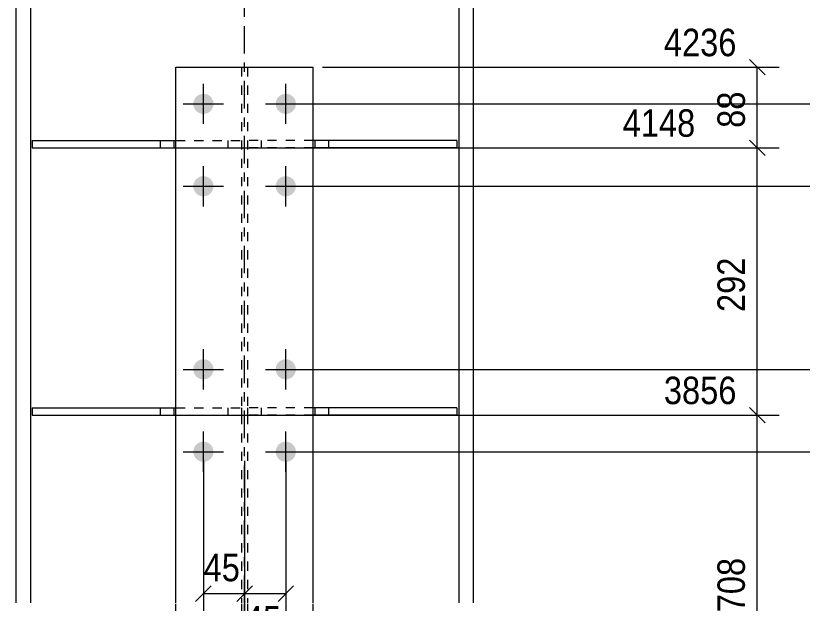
# Model space of a CAD drawing. Header units: millimetres. Extents: x 2 to 579, y 1 to 825.
# Drawn here: x 205.3 to 291.2, y 145.7 to 209.8 of the extents above; entities that cross this region are included whole.
import ezdxf

# ---------------------------------------------------------------- set-up
doc = ezdxf.new("R2010")
doc.units = ezdxf.units.MM
for name, pattern in [('XKITLINE00', [0]), ('XKITLINE01', [4, 1, -1, 1, -1]), ('XKITLINE03', [6, 3, -1, 1, -1])]:
    doc.linetypes.add(name, pattern=pattern)
for name, color, linetype, lineweight in [('Bolt', 3, 'Continuous', 0), ('Dimensions', 7, 'Continuous', 0), ('Part', 2, 'Continuous', 0)]:
    doc.layers.add(name, color=color, linetype=linetype, lineweight=lineweight)
doc.styles.add('ARIAL', font='ARIAL.TTF')

# ---------------------------------------------------------------- blocks, each defined once
blk = doc.blocks.new('*A21')
at = {"layer": 'Bolt'}
for points in [[(224.725, 200.228), (224.726, 200.255), (224.727, 200.282), (224.73, 200.309), (224.733, 200.335), (224.736, 200.362), (224.741, 200.389), (224.746, 200.415), (224.751, 200.442), (224.757, 200.468), (224.764, 200.494), (224.772, 200.52), (224.78, 200.546), (224.789, 200.571), (224.798, 200.597), (224.808, 200.622), (224.819, 200.647), (224.83, 200.671), (224.842, 200.695), (224.854, 200.719), (224.867, 200.743), (224.881, 200.766), (224.895, 200.789), (224.91, 200.812), (224.925, 200.834), (224.941, 200.856), (224.957, 200.878), (224.974, 200.899), (224.991, 200.919), (225.009, 200.939), (225.028, 200.959), (225.047, 200.979), (225.066, 200.997), (225.086, 201.016), (225.106, 201.034), (225.127, 201.051), (225.148, 201.068), (225.169, 201.084), (225.191, 201.1), (225.213, 201.115), (225.236, 201.13), (225.259, 201.144), (225.282, 201.158), (225.306, 201.171), (225.33, 201.183), (225.354, 201.195), (225.379, 201.206), (225.403, 201.217), (225.429, 201.227), (225.454, 201.236), (225.479, 201.245), (225.505, 201.253), (225.531, 201.261), (225.557, 201.268), (225.583, 201.274), (225.61, 201.28), (225.636, 201.285), (225.663, 201.289), (225.69, 201.292), (225.717, 201.295), (225.743, 201.298), (225.77, 201.299), (225.797, 201.3), (225.824, 201.301), (225.851, 201.3), (225.878, 201.299), (225.905, 201.298), (225.932, 201.295), (225.959, 201.292), (225.986, 201.289), (226.012, 201.285), (226.039, 201.28), (226.065, 201.274), (226.092, 201.268), (226.118, 201.261), (226.144, 201.253), (226.169, 201.245), (226.195, 201.236), (226.22, 201.227), (226.245, 201.217), (226.27, 201.206), (226.295, 201.195), (226.319, 201.183), (226.343, 201.171), (226.367, 201.158), (226.39, 201.144), (226.413, 201.13), (226.436, 201.115), (226.458, 201.1), (226.48, 201.084), (226.501, 201.068), (226.522, 201.051), (226.543, 201.034), (226.563, 201.016), (226.583, 200.997), (226.602, 200.979), (226.621, 200.959), (226.639, 200.939), (226.657, 200.919), (226.675, 200.899), (226.692, 200.878), (226.708, 200.856), (226.724, 200.834), (226.739, 200.812), (226.754, 200.789), (226.768, 200.766), (226.781, 200.743), (226.795, 200.719), (226.807, 200.695), (226.819, 200.671), (226.83, 200.647), (226.841, 200.622), (226.851, 200.597), (226.86, 200.571), (226.869, 200.546), (226.877, 200.52), (226.885, 200.494), (226.891, 200.468), (226.898, 200.442), (226.903, 200.415), (226.908, 200.389), (226.912, 200.362), (226.916, 200.335), (226.919, 200.309), (226.921, 200.282), (226.923, 200.255), (226.924, 200.228), (226.924, 200.201), (226.924, 200.174), (226.923, 200.147), (226.921, 200.12), (226.919, 200.093), (226.916, 200.066), (226.912, 200.039), (226.908, 200.013), (226.903, 199.986), (226.898, 199.96), (226.891, 199.933), (226.885, 199.907), (226.877, 199.881), (226.869, 199.856), (226.86, 199.83), (226.851, 199.805), (226.841, 199.78), (226.83, 199.755), (226.819, 199.73), (226.807, 199.706), (226.795, 199.682), (226.781, 199.659), (226.768, 199.635), (226.754, 199.612), (226.739, 199.59), (226.724, 199.567), (226.708, 199.545), (226.692, 199.524), (226.675, 199.503), (226.657, 199.482), (226.639, 199.462), (226.621, 199.442), (226.602, 199.423), (226.583, 199.404), (226.563, 199.386), (226.543, 199.368), (226.522, 199.35), (226.501, 199.334), (226.48, 199.317), (226.458, 199.301), (226.436, 199.286), (226.413, 199.271), (226.39, 199.257), (226.367, 199.244), (226.343, 199.231), (226.319, 199.218), (226.295, 199.206), (226.27, 199.195), (226.245, 199.184), (226.22, 199.174), (226.195, 199.165), (226.169, 199.156), (226.144, 199.148), (226.118, 199.141), (226.092, 199.134), (226.065, 199.127), (226.039, 199.122), (226.012, 199.117), (225.986, 199.113), (225.959, 199.109), (225.932, 199.106), (225.905, 199.104), (225.878, 199.102), (225.851, 199.101), (225.824, 199.101), (225.797, 199.101), (225.77, 199.102), (225.743, 199.104), (225.717, 199.106), (225.69, 199.109), (225.663, 199.113), (225.636, 199.117), (225.61, 199.122), (225.583, 199.127), (225.557, 199.134), (225.531, 199.141), (225.505, 199.148), (225.479, 199.156), (225.454, 199.165), (225.429, 199.174), (225.403, 199.184), (225.379, 199.195), (225.354, 199.206), (225.33, 199.218), (225.306, 199.231), (225.282, 199.244), (225.259, 199.257), (225.236, 199.271), (225.213, 199.286), (225.191, 199.301), (225.169, 199.317), (225.148, 199.334), (225.127, 199.35), (225.106, 199.368), (225.086, 199.386), (225.066, 199.404), (225.047, 199.423), (225.028, 199.442), (225.009, 199.462), (224.991, 199.482), (224.974, 199.503), (224.957, 199.524), (224.941, 199.545), (224.925, 199.567), (224.91, 199.59), (224.895, 199.612), (224.881, 199.635), (224.867, 199.659), (224.854, 199.682), (224.842, 199.706), (224.83, 199.73), (224.819, 199.755), (224.808, 199.78), (224.798, 199.805), (224.789, 199.83), (224.78, 199.856), (224.772, 199.881), (224.764, 199.907), (224.757, 199.933), (224.751, 199.96), (224.746, 199.986), (224.741, 200.013), (224.736, 200.039), (224.733, 200.066), (224.73, 200.093), (224.727, 200.12), (224.726, 200.147), (224.725, 200.174), (224.724, 200.201)], [(233.725, 200.228), (233.726, 200.255), (233.727, 200.282), (233.73, 200.309), (233.733, 200.335), (233.736, 200.362), (233.741, 200.389), (233.746, 200.415), (233.751, 200.442), (233.757, 200.468), (233.764, 200.494), (233.772, 200.52), (233.78, 200.546), (233.789, 200.571), (233.798, 200.597), (233.808, 200.622), (233.819, 200.647), (233.83, 200.671), (233.842, 200.695), (233.854, 200.719), (233.867, 200.743), (233.881, 200.766), (233.895, 200.789), (233.91, 200.812), (233.925, 200.834), (233.941, 200.856), (233.957, 200.878), (233.974, 200.899), (233.991, 200.919), (234.009, 200.939), (234.028, 200.959), (234.047, 200.979), (234.066, 200.997), (234.086, 201.016), (234.106, 201.034), (234.127, 201.051), (234.148, 201.068), (234.169, 201.084), (234.191, 201.1), (234.213, 201.115), (234.236, 201.13), (234.259, 201.144), (234.282, 201.158), (234.306, 201.171), (234.33, 201.183), (234.354, 201.195), (234.379, 201.206), (234.403, 201.217), (234.429, 201.227), (234.454, 201.236), (234.479, 201.245), (234.505, 201.253), (234.531, 201.261), (234.557, 201.268), (234.583, 201.274), (234.61, 201.28), (234.636, 201.285), (234.663, 201.289), (234.69, 201.292), (234.717, 201.295), (234.743, 201.298), (234.77, 201.299), (234.797, 201.3), (234.824, 201.301), (234.851, 201.3), (234.878, 201.299), (234.905, 201.298), (234.932, 201.295), (234.959, 201.292), (234.986, 201.289), (235.012, 201.285), (235.039, 201.28), (235.065, 201.274), (235.092, 201.268), (235.118, 201.261), (235.144, 201.253), (235.169, 201.245), (235.195, 201.236), (235.22, 201.227), (235.245, 201.217), (235.27, 201.206), (235.295, 201.195), (235.319, 201.183), (235.343, 201.171), (235.367, 201.158), (235.39, 201.144), (235.413, 201.13), (235.436, 201.115), (235.458, 201.1), (235.48, 201.084), (235.501, 201.068), (235.522, 201.051), (235.543, 201.034), (235.563, 201.016), (235.583, 200.997), (235.602, 200.979), (235.621, 200.959), (235.639, 200.939), (235.657, 200.919), (235.675, 200.899), (235.692, 200.878), (235.708, 200.856), (235.724, 200.834), (235.739, 200.812), (235.754, 200.789), (235.768, 200.766), (235.781, 200.743), (235.795, 200.719), (235.807, 200.695), (235.819, 200.671), (235.83, 200.647), (235.841, 200.622), (235.851, 200.597), (235.86, 200.571), (235.869, 200.546), (235.877, 200.52), (235.885, 200.494), (235.891, 200.468), (235.898, 200.442), (235.903, 200.415), (235.908, 200.389), (235.912, 200.362), (235.916, 200.335), (235.919, 200.309), (235.921, 200.282), (235.923, 200.255), (235.924, 200.228), (235.924, 200.201), (235.924, 200.174), (235.923, 200.147), (235.921, 200.12), (235.919, 200.093), (235.916, 200.066), (235.912, 200.039), (235.908, 200.013), (235.903, 199.986), (235.898, 199.96), (235.891, 199.933), (235.885, 199.907), (235.877, 199.881), (235.869, 199.856), (235.86, 199.83), (235.851, 199.805), (235.841, 199.78), (235.83, 199.755), (235.819, 199.73), (235.807, 199.706), (235.795, 199.682), (235.781, 199.659), (235.768, 199.635), (235.754, 199.612), (235.739, 199.59), (235.724, 199.567), (235.708, 199.545), (235.692, 199.524), (235.675, 199.503), (235.657, 199.482), (235.639, 199.462), (235.621, 199.442), (235.602, 199.423), (235.583, 199.404), (235.563, 199.386), (235.543, 199.368), (235.522, 199.35), (235.501, 199.334), (235.48, 199.317), (235.458, 199.301), (235.436, 199.286), (235.413, 199.271), (235.39, 199.257), (235.367, 199.244), (235.343, 199.231), (235.319, 199.218), (235.295, 199.206), (235.27, 199.195), (235.245, 199.184), (235.22, 199.174), (235.195, 199.165), (235.169, 199.156), (235.144, 199.148), (235.118, 199.141), (235.092, 199.134), (235.065, 199.127), (235.039, 199.122), (235.012, 199.117), (234.986, 199.113), (234.959, 199.109), (234.932, 199.106), (234.905, 199.104), (234.878, 199.102), (234.851, 199.101), (234.824, 199.101), (234.797, 199.101), (234.77, 199.102), (234.743, 199.104), (234.717, 199.106), (234.69, 199.109), (234.663, 199.113), (234.636, 199.117), (234.61, 199.122), (234.583, 199.127), (234.557, 199.134), (234.531, 199.141), (234.505, 199.148), (234.479, 199.156), (234.454, 199.165), (234.429, 199.174), (234.403, 199.184), (234.379, 199.195), (234.354, 199.206), (234.33, 199.218), (234.306, 199.231), (234.282, 199.244), (234.259, 199.257), (234.236, 199.271), (234.213, 199.286), (234.191, 199.301), (234.169, 199.317), (234.148, 199.334), (234.127, 199.35), (234.106, 199.368), (234.086, 199.386), (234.066, 199.404), (234.047, 199.423), (234.028, 199.442), (234.009, 199.462), (233.991, 199.482), (233.974, 199.503), (233.957, 199.524), (233.941, 199.545), (233.925, 199.567), (233.91, 199.59), (233.895, 199.612), (233.881, 199.635), (233.867, 199.659), (233.854, 199.682), (233.842, 199.706), (233.83, 199.73), (233.819, 199.755), (233.808, 199.78), (233.798, 199.805), (233.789, 199.83), (233.78, 199.856), (233.772, 199.881), (233.764, 199.907), (233.757, 199.933), (233.751, 199.96), (233.746, 199.986), (233.741, 200.013), (233.736, 200.039), (233.733, 200.066), (233.73, 200.093), (233.727, 200.12), (233.726, 200.147), (233.725, 200.174), (233.724, 200.201)], [(224.725, 191.228), (224.726, 191.255), (224.727, 191.282), (224.73, 191.309), (224.733, 191.335), (224.736, 191.362), (224.741, 191.389), (224.746, 191.415), (224.751, 191.442), (224.757, 191.468), (224.764, 191.494), (224.772, 191.52), (224.78, 191.546), (224.789, 191.571), (224.798, 191.597), (224.808, 191.622), (224.819, 191.647), (224.83, 191.671), (224.842, 191.695), (224.854, 191.719), (224.867, 191.743), (224.881, 191.766), (224.895, 191.789), (224.91, 191.812), (224.925, 191.834), (224.941, 191.856), (224.957, 191.878), (224.974, 191.899), (224.991, 191.919), (225.009, 191.939), (225.028, 191.959), (225.047, 191.979), (225.066, 191.997), (225.086, 192.016), (225.106, 192.034), (225.127, 192.051), (225.148, 192.068), (225.169, 192.084), (225.191, 192.1), (225.213, 192.115), (225.236, 192.13), (225.259, 192.144), (225.282, 192.158), (225.306, 192.171), (225.33, 192.183), (225.354, 192.195), (225.379, 192.206), (225.403, 192.217), (225.429, 192.227), (225.454, 192.236), (225.479, 192.245), (225.505, 192.253), (225.531, 192.261), (225.557, 192.268), (225.583, 192.274), (225.61, 192.28), (225.636, 192.285), (225.663, 192.289), (225.69, 192.292), (225.717, 192.295), (225.743, 192.298), (225.77, 192.299), (225.797, 192.3), (225.824, 192.301), (225.851, 192.3), (225.878, 192.299), (225.905, 192.298), (225.932, 192.295), (225.959, 192.292), (225.986, 192.289), (226.012, 192.285), (226.039, 192.28), (226.065, 192.274), (226.092, 192.268), (226.118, 192.261), (226.144, 192.253), (226.169, 192.245), (226.195, 192.236), (226.22, 192.227), (226.245, 192.217), (226.27, 192.206), (226.295, 192.195), (226.319, 192.183), (226.343, 192.171), (226.367, 192.158), (226.39, 192.144), (226.413, 192.13), (226.436, 192.115), (226.458, 192.1), (226.48, 192.084), (226.501, 192.068), (226.522, 192.051), (226.543, 192.034), (226.563, 192.016), (226.583, 191.997), (226.602, 191.979), (226.621, 191.959), (226.639, 191.939), (226.657, 191.919), (226.675, 191.899), (226.692, 191.878), (226.708, 191.856), (226.724, 191.834), (226.739, 191.812), (226.754, 191.789), (226.768, 191.766), (226.781, 191.743), (226.795, 191.719), (226.807, 191.695), (226.819, 191.671), (226.83, 191.647), (226.841, 191.622), (226.851, 191.597), (226.86, 191.571), (226.869, 191.546), (226.877, 191.52), (226.885, 191.494), (226.891, 191.468), (226.898, 191.442), (226.903, 191.415), (226.908, 191.389), (226.912, 191.362), (226.916, 191.335), (226.919, 191.309), (226.921, 191.282), (226.923, 191.255), (226.924, 191.228), (226.924, 191.201), (226.924, 191.174), (226.923, 191.147), (226.921, 191.12), (226.919, 191.093), (226.916, 191.066), (226.912, 191.039), (226.908, 191.013), (226.903, 190.986), (226.898, 190.96), (226.891, 190.933), (226.885, 190.907), (226.877, 190.881), (226.869, 190.856), (226.86, 190.83), (226.851, 190.805), (226.841, 190.78), (226.83, 190.755), (226.819, 190.73), (226.807, 190.706), (226.795, 190.682), (226.781, 190.659), (226.768, 190.635), (226.754, 190.612), (226.739, 190.59), (226.724, 190.567), (226.708, 190.545), (226.692, 190.524), (226.675, 190.503), (226.657, 190.482), (226.639, 190.462), (226.621, 190.442), (226.602, 190.423), (226.583, 190.404), (226.563, 190.386), (226.543, 190.368), (226.522, 190.35), (226.501, 190.334), (226.48, 190.317), (226.458, 190.301), (226.436, 190.286), (226.413, 190.271), (226.39, 190.257), (226.367, 190.244), (226.343, 190.231), (226.319, 190.218), (226.295, 190.206), (226.27, 190.195), (226.245, 190.184), (226.22, 190.174), (226.195, 190.165), (226.169, 190.156), (226.144, 190.148), (226.118, 190.141), (226.092, 190.134), (226.065, 190.127), (226.039, 190.122), (226.012, 190.117), (225.986, 190.113), (225.959, 190.109), (225.932, 190.106), (225.905, 190.104), (225.878, 190.102), (225.851, 190.101), (225.824, 190.101), (225.797, 190.101), (225.77, 190.102), (225.743, 190.104), (225.717, 190.106), (225.69, 190.109), (225.663, 190.113), (225.636, 190.117), (225.61, 190.122), (225.583, 190.127), (225.557, 190.134), (225.531, 190.141), (225.505, 190.148), (225.479, 190.156), (225.454, 190.165), (225.429, 190.174), (225.403, 190.184), (225.379, 190.195), (225.354, 190.206), (225.33, 190.218), (225.306, 190.231), (225.282, 190.244), (225.259, 190.257), (225.236, 190.271), (225.213, 190.286), (225.191, 190.301), (225.169, 190.317), (225.148, 190.334), (225.127, 190.35), (225.106, 190.368), (225.086, 190.386), (225.066, 190.404), (225.047, 190.423), (225.028, 190.442), (225.009, 190.462), (224.991, 190.482), (224.974, 190.503), (224.957, 190.524), (224.941, 190.545), (224.925, 190.567), (224.91, 190.59), (224.895, 190.612), (224.881, 190.635), (224.867, 190.659), (224.854, 190.682), (224.842, 190.706), (224.83, 190.73), (224.819, 190.755), (224.808, 190.78), (224.798, 190.805), (224.789, 190.83), (224.78, 190.856), (224.772, 190.881), (224.764, 190.907), (224.757, 190.933), (224.751, 190.96), (224.746, 190.986), (224.741, 191.013), (224.736, 191.039), (224.733, 191.066), (224.73, 191.093), (224.727, 191.12), (224.726, 191.147), (224.725, 191.174), (224.724, 191.201)], [(233.725, 191.228), (233.726, 191.255), (233.727, 191.282), (233.73, 191.309), (233.733, 191.335), (233.736, 191.362), (233.741, 191.389), (233.746, 191.415), (233.751, 191.442), (233.757, 191.468), (233.764, 191.494), (233.772, 191.52), (233.78, 191.546), (233.789, 191.571), (233.798, 191.597), (233.808, 191.622), (233.819, 191.647), (233.83, 191.671), (233.842, 191.695), (233.854, 191.719), (233.867, 191.743), (233.881, 191.766), (233.895, 191.789), (233.91, 191.812), (233.925, 191.834), (233.941, 191.856), (233.957, 191.878), (233.974, 191.899), (233.991, 191.919), (234.009, 191.939), (234.028, 191.959), (234.047, 191.979), (234.066, 191.997), (234.086, 192.016), (234.106, 192.034), (234.127, 192.051), (234.148, 192.068), (234.169, 192.084), (234.191, 192.1), (234.213, 192.115), (234.236, 192.13), (234.259, 192.144), (234.282, 192.158), (234.306, 192.171), (234.33, 192.183), (234.354, 192.195), (234.379, 192.206), (234.403, 192.217), (234.429, 192.227), (234.454, 192.236), (234.479, 192.245), (234.505, 192.253), (234.531, 192.261), (234.557, 192.268), (234.583, 192.274), (234.61, 192.28), (234.636, 192.285), (234.663, 192.289), (234.69, 192.292), (234.717, 192.295), (234.743, 192.298), (234.77, 192.299), (234.797, 192.3), (234.824, 192.301), (234.851, 192.3), (234.878, 192.299), (234.905, 192.298), (234.932, 192.295), (234.959, 192.292), (234.986, 192.289), (235.012, 192.285), (235.039, 192.28), (235.065, 192.274), (235.092, 192.268), (235.118, 192.261), (235.144, 192.253), (235.169, 192.245), (235.195, 192.236), (235.22, 192.227), (235.245, 192.217), (235.27, 192.206), (235.295, 192.195), (235.319, 192.183), (235.343, 192.171), (235.367, 192.158), (235.39, 192.144), (235.413, 192.13), (235.436, 192.115), (235.458, 192.1), (235.48, 192.084), (235.501, 192.068), (235.522, 192.051), (235.543, 192.034), (235.563, 192.016), (235.583, 191.997), (235.602, 191.979), (235.621, 191.959), (235.639, 191.939), (235.657, 191.919), (235.675, 191.899), (235.692, 191.878), (235.708, 191.856), (235.724, 191.834), (235.739, 191.812), (235.754, 191.789), (235.768, 191.766), (235.781, 191.743), (235.795, 191.719), (235.807, 191.695), (235.819, 191.671), (235.83, 191.647), (235.841, 191.622), (235.851, 191.597), (235.86, 191.571), (235.869, 191.546), (235.877, 191.52), (235.885, 191.494), (235.891, 191.468), (235.898, 191.442), (235.903, 191.415), (235.908, 191.389), (235.912, 191.362), (235.916, 191.335), (235.919, 191.309), (235.921, 191.282), (235.923, 191.255), (235.924, 191.228), (235.924, 191.201), (235.924, 191.174), (235.923, 191.147), (235.921, 191.12), (235.919, 191.093), (235.916, 191.066), (235.912, 191.039), (235.908, 191.013), (235.903, 190.986), (235.898, 190.96), (235.891, 190.933), (235.885, 190.907), (235.877, 190.881), (235.869, 190.856), (235.86, 190.83), (235.851, 190.805), (235.841, 190.78), (235.83, 190.755), (235.819, 190.73), (235.807, 190.706), (235.795, 190.682), (235.781, 190.659), (235.768, 190.635), (235.754, 190.612), (235.739, 190.59), (235.724, 190.567), (235.708, 190.545), (235.692, 190.524), (235.675, 190.503), (235.657, 190.482), (235.639, 190.462), (235.621, 190.442), (235.602, 190.423), (235.583, 190.404), (235.563, 190.386), (235.543, 190.368), (235.522, 190.35), (235.501, 190.334), (235.48, 190.317), (235.458, 190.301), (235.436, 190.286), (235.413, 190.271), (235.39, 190.257), (235.367, 190.244), (235.343, 190.231), (235.319, 190.218), (235.295, 190.206), (235.27, 190.195), (235.245, 190.184), (235.22, 190.174), (235.195, 190.165), (235.169, 190.156), (235.144, 190.148), (235.118, 190.141), (235.092, 190.134), (235.065, 190.127), (235.039, 190.122), (235.012, 190.117), (234.986, 190.113), (234.959, 190.109), (234.932, 190.106), (234.905, 190.104), (234.878, 190.102), (234.851, 190.101), (234.824, 190.101), (234.797, 190.101), (234.77, 190.102), (234.743, 190.104), (234.717, 190.106), (234.69, 190.109), (234.663, 190.113), (234.636, 190.117), (234.61, 190.122), (234.583, 190.127), (234.557, 190.134), (234.531, 190.141), (234.505, 190.148), (234.479, 190.156), (234.454, 190.165), (234.429, 190.174), (234.403, 190.184), (234.379, 190.195), (234.354, 190.206), (234.33, 190.218), (234.306, 190.231), (234.282, 190.244), (234.259, 190.257), (234.236, 190.271), (234.213, 190.286), (234.191, 190.301), (234.169, 190.317), (234.148, 190.334), (234.127, 190.35), (234.106, 190.368), (234.086, 190.386), (234.066, 190.404), (234.047, 190.423), (234.028, 190.442), (234.009, 190.462), (233.991, 190.482), (233.974, 190.503), (233.957, 190.524), (233.941, 190.545), (233.925, 190.567), (233.91, 190.59), (233.895, 190.612), (233.881, 190.635), (233.867, 190.659), (233.854, 190.682), (233.842, 190.706), (233.83, 190.73), (233.819, 190.755), (233.808, 190.78), (233.798, 190.805), (233.789, 190.83), (233.78, 190.856), (233.772, 190.881), (233.764, 190.907), (233.757, 190.933), (233.751, 190.96), (233.746, 190.986), (233.741, 191.013), (233.736, 191.039), (233.733, 191.066), (233.73, 191.093), (233.727, 191.12), (233.726, 191.147), (233.725, 191.174), (233.724, 191.201)], [(224.725, 171.228), (224.726, 171.255), (224.727, 171.282), (224.73, 171.309), (224.733, 171.335), (224.736, 171.362), (224.741, 171.389), (224.746, 171.415), (224.751, 171.442), (224.757, 171.468), (224.764, 171.494), (224.772, 171.52), (224.78, 171.546), (224.789, 171.571), (224.798, 171.597), (224.808, 171.622), (224.819, 171.647), (224.83, 171.671), (224.842, 171.695), (224.854, 171.719), (224.867, 171.743), (224.881, 171.766), (224.895, 171.789), (224.91, 171.812), (224.925, 171.834), (224.941, 171.856), (224.957, 171.878), (224.974, 171.899), (224.991, 171.919), (225.009, 171.939), (225.028, 171.959), (225.047, 171.979), (225.066, 171.997), (225.086, 172.016), (225.106, 172.034), (225.127, 172.051), (225.148, 172.068), (225.169, 172.084), (225.191, 172.1), (225.213, 172.115), (225.236, 172.13), (225.259, 172.144), (225.282, 172.158), (225.306, 172.171), (225.33, 172.183), (225.354, 172.195), (225.379, 172.206), (225.403, 172.217), (225.429, 172.227), (225.454, 172.236), (225.479, 172.245), (225.505, 172.253), (225.531, 172.261), (225.557, 172.268), (225.583, 172.274), (225.61, 172.28), (225.636, 172.285), (225.663, 172.289), (225.69, 172.292), (225.717, 172.295), (225.743, 172.298), (225.77, 172.299), (225.797, 172.3), (225.824, 172.301), (225.851, 172.3), (225.878, 172.299), (225.905, 172.298), (225.932, 172.295), (225.959, 172.292), (225.986, 172.289), (226.012, 172.285), (226.039, 172.28), (226.065, 172.274), (226.092, 172.268), (226.118, 172.261), (226.144, 172.253), (226.169, 172.245), (226.195, 172.236), (226.22, 172.227), (226.245, 172.217), (226.27, 172.206), (226.295, 172.195), (226.319, 172.183), (226.343, 172.171), (226.367, 172.158), (226.39, 172.144), (226.413, 172.13), (226.436, 172.115), (226.458, 172.1), (226.48, 172.084), (226.501, 172.068), (226.522, 172.051), (226.543, 172.034), (226.563, 172.016), (226.583, 171.997), (226.602, 171.979), (226.621, 171.959), (226.639, 171.939), (226.657, 171.919), (226.675, 171.899), (226.692, 171.878), (226.708, 171.856), (226.724, 171.834), (226.739, 171.812), (226.754, 171.789), (226.768, 171.766), (226.781, 171.743), (226.795, 171.719), (226.807, 171.695), (226.819, 171.671), (226.83, 171.647), (226.841, 171.622), (226.851, 171.597), (226.86, 171.571), (226.869, 171.546), (226.877, 171.52), (226.885, 171.494), (226.891, 171.468), (226.898, 171.442), (226.903, 171.415), (226.908, 171.389), (226.912, 171.362), (226.916, 171.335), (226.919, 171.309), (226.921, 171.282), (226.923, 171.255), (226.924, 171.228), (226.924, 171.201), (226.924, 171.174), (226.923, 171.147), (226.921, 171.12), (226.919, 171.093), (226.916, 171.066), (226.912, 171.039), (226.908, 171.013), (226.903, 170.986), (226.898, 170.96), (226.891, 170.933), (226.885, 170.907), (226.877, 170.881), (226.869, 170.856), (226.86, 170.83), (226.851, 170.805), (226.841, 170.78), (226.83, 170.755), (226.819, 170.73), (226.807, 170.706), (226.795, 170.682), (226.781, 170.659), (226.768, 170.635), (226.754, 170.612), (226.739, 170.59), (226.724, 170.567), (226.708, 170.545), (226.692, 170.524), (226.675, 170.503), (226.657, 170.482), (226.639, 170.462), (226.621, 170.442), (226.602, 170.423), (226.583, 170.404), (226.563, 170.386), (226.543, 170.368), (226.522, 170.35), (226.501, 170.334), (226.48, 170.317), (226.458, 170.301), (226.436, 170.286), (226.413, 170.271), (226.39, 170.257), (226.367, 170.244), (226.343, 170.231), (226.319, 170.218), (226.295, 170.206), (226.27, 170.195), (226.245, 170.184), (226.22, 170.174), (226.195, 170.165), (226.169, 170.156), (226.144, 170.148), (226.118, 170.141), (226.092, 170.134), (226.065, 170.127), (226.039, 170.122), (226.012, 170.117), (225.986, 170.113), (225.959, 170.109), (225.932, 170.106), (225.905, 170.104), (225.878, 170.102), (225.851, 170.101), (225.824, 170.101), (225.797, 170.101), (225.77, 170.102), (225.743, 170.104), (225.717, 170.106), (225.69, 170.109), (225.663, 170.113), (225.636, 170.117), (225.61, 170.122), (225.583, 170.127), (225.557, 170.134), (225.531, 170.141), (225.505, 170.148), (225.479, 170.156), (225.454, 170.165), (225.429, 170.174), (225.403, 170.184), (225.379, 170.195), (225.354, 170.206), (225.33, 170.218), (225.306, 170.231), (225.282, 170.244), (225.259, 170.257), (225.236, 170.271), (225.213, 170.286), (225.191, 170.301), (225.169, 170.317), (225.148, 170.334), (225.127, 170.35), (225.106, 170.368), (225.086, 170.386), (225.066, 170.404), (225.047, 170.423), (225.028, 170.442), (225.009, 170.462), (224.991, 170.482), (224.974, 170.503), (224.957, 170.524), (224.941, 170.545), (224.925, 170.567), (224.91, 170.59), (224.895, 170.612), (224.881, 170.635), (224.867, 170.659), (224.854, 170.682), (224.842, 170.706), (224.83, 170.73), (224.819, 170.755), (224.808, 170.78), (224.798, 170.805), (224.789, 170.83), (224.78, 170.856), (224.772, 170.881), (224.764, 170.907), (224.757, 170.933), (224.751, 170.96), (224.746, 170.986), (224.741, 171.013), (224.736, 171.039), (224.733, 171.066), (224.73, 171.093), (224.727, 171.12), (224.726, 171.147), (224.725, 171.174), (224.724, 171.201)], [(233.725, 171.228), (233.726, 171.255), (233.727, 171.282), (233.73, 171.309), (233.733, 171.335), (233.736, 171.362), (233.741, 171.389), (233.746, 171.415), (233.751, 171.442), (233.757, 171.468), (233.764, 171.494), (233.772, 171.52), (233.78, 171.546), (233.789, 171.571), (233.798, 171.597), (233.808, 171.622), (233.819, 171.647), (233.83, 171.671), (233.842, 171.695), (233.854, 171.719), (233.867, 171.743), (233.881, 171.766), (233.895, 171.789), (233.91, 171.812), (233.925, 171.834), (233.941, 171.856), (233.957, 171.878), (233.974, 171.899), (233.991, 171.919), (234.009, 171.939), (234.028, 171.959), (234.047, 171.979), (234.066, 171.997), (234.086, 172.016), (234.106, 172.034), (234.127, 172.051), (234.148, 172.068), (234.169, 172.084), (234.191, 172.1), (234.213, 172.115), (234.236, 172.13), (234.259, 172.144), (234.282, 172.158), (234.306, 172.171), (234.33, 172.183), (234.354, 172.195), (234.379, 172.206), (234.403, 172.217), (234.429, 172.227), (234.454, 172.236), (234.479, 172.245), (234.505, 172.253), (234.531, 172.261), (234.557, 172.268), (234.583, 172.274), (234.61, 172.28), (234.636, 172.285), (234.663, 172.289), (234.69, 172.292), (234.717, 172.295), (234.743, 172.298), (234.77, 172.299), (234.797, 172.3), (234.824, 172.301), (234.851, 172.3), (234.878, 172.299), (234.905, 172.298), (234.932, 172.295), (234.959, 172.292), (234.986, 172.289), (235.012, 172.285), (235.039, 172.28), (235.065, 172.274), (235.092, 172.268), (235.118, 172.261), (235.144, 172.253), (235.169, 172.245), (235.195, 172.236), (235.22, 172.227), (235.245, 172.217), (235.27, 172.206), (235.295, 172.195), (235.319, 172.183), (235.343, 172.171), (235.367, 172.158), (235.39, 172.144), (235.413, 172.13), (235.436, 172.115), (235.458, 172.1), (235.48, 172.084), (235.501, 172.068), (235.522, 172.051), (235.543, 172.034), (235.563, 172.016), (235.583, 171.997), (235.602, 171.979), (235.621, 171.959), (235.639, 171.939), (235.657, 171.919), (235.675, 171.899), (235.692, 171.878), (235.708, 171.856), (235.724, 171.834), (235.739, 171.812), (235.754, 171.789), (235.768, 171.766), (235.781, 171.743), (235.795, 171.719), (235.807, 171.695), (235.819, 171.671), (235.83, 171.647), (235.841, 171.622), (235.851, 171.597), (235.86, 171.571), (235.869, 171.546), (235.877, 171.52), (235.885, 171.494), (235.891, 171.468), (235.898, 171.442), (235.903, 171.415), (235.908, 171.389), (235.912, 171.362), (235.916, 171.335), (235.919, 171.309), (235.921, 171.282), (235.923, 171.255), (235.924, 171.228), (235.924, 171.201), (235.924, 171.174), (235.923, 171.147), (235.921, 171.12), (235.919, 171.093), (235.916, 171.066), (235.912, 171.039), (235.908, 171.013), (235.903, 170.986), (235.898, 170.96), (235.891, 170.933), (235.885, 170.907), (235.877, 170.881), (235.869, 170.856), (235.86, 170.83), (235.851, 170.805), (235.841, 170.78), (235.83, 170.755), (235.819, 170.73), (235.807, 170.706), (235.795, 170.682), (235.781, 170.659), (235.768, 170.635), (235.754, 170.612), (235.739, 170.59), (235.724, 170.567), (235.708, 170.545), (235.692, 170.524), (235.675, 170.503), (235.657, 170.482), (235.639, 170.462), (235.621, 170.442), (235.602, 170.423), (235.583, 170.404), (235.563, 170.386), (235.543, 170.368), (235.522, 170.35), (235.501, 170.334), (235.48, 170.317), (235.458, 170.301), (235.436, 170.286), (235.413, 170.271), (235.39, 170.257), (235.367, 170.244), (235.343, 170.231), (235.319, 170.218), (235.295, 170.206), (235.27, 170.195), (235.245, 170.184), (235.22, 170.174), (235.195, 170.165), (235.169, 170.156), (235.144, 170.148), (235.118, 170.141), (235.092, 170.134), (235.065, 170.127), (235.039, 170.122), (235.012, 170.117), (234.986, 170.113), (234.959, 170.109), (234.932, 170.106), (234.905, 170.104), (234.878, 170.102), (234.851, 170.101), (234.824, 170.101), (234.797, 170.101), (234.77, 170.102), (234.743, 170.104), (234.717, 170.106), (234.69, 170.109), (234.663, 170.113), (234.636, 170.117), (234.61, 170.122), (234.583, 170.127), (234.557, 170.134), (234.531, 170.141), (234.505, 170.148), (234.479, 170.156), (234.454, 170.165), (234.429, 170.174), (234.403, 170.184), (234.379, 170.195), (234.354, 170.206), (234.33, 170.218), (234.306, 170.231), (234.282, 170.244), (234.259, 170.257), (234.236, 170.271), (234.213, 170.286), (234.191, 170.301), (234.169, 170.317), (234.148, 170.334), (234.127, 170.35), (234.106, 170.368), (234.086, 170.386), (234.066, 170.404), (234.047, 170.423), (234.028, 170.442), (234.009, 170.462), (233.991, 170.482), (233.974, 170.503), (233.957, 170.524), (233.941, 170.545), (233.925, 170.567), (233.91, 170.59), (233.895, 170.612), (233.881, 170.635), (233.867, 170.659), (233.854, 170.682), (233.842, 170.706), (233.83, 170.73), (233.819, 170.755), (233.808, 170.78), (233.798, 170.805), (233.789, 170.83), (233.78, 170.856), (233.772, 170.881), (233.764, 170.907), (233.757, 170.933), (233.751, 170.96), (233.746, 170.986), (233.741, 171.013), (233.736, 171.039), (233.733, 171.066), (233.73, 171.093), (233.727, 171.12), (233.726, 171.147), (233.725, 171.174), (233.724, 171.201)], [(224.725, 162.228), (224.726, 162.255), (224.727, 162.282), (224.73, 162.309), (224.733, 162.335), (224.736, 162.362), (224.741, 162.389), (224.746, 162.415), (224.751, 162.442), (224.757, 162.468), (224.764, 162.494), (224.772, 162.52), (224.78, 162.546), (224.789, 162.571), (224.798, 162.597), (224.808, 162.622), (224.819, 162.647), (224.83, 162.671), (224.842, 162.695), (224.854, 162.719), (224.867, 162.743), (224.881, 162.766), (224.895, 162.789), (224.91, 162.812), (224.925, 162.834), (224.941, 162.856), (224.957, 162.878), (224.974, 162.899), (224.991, 162.919), (225.009, 162.939), (225.028, 162.959), (225.047, 162.979), (225.066, 162.997), (225.086, 163.016), (225.106, 163.034), (225.127, 163.051), (225.148, 163.068), (225.169, 163.084), (225.191, 163.1), (225.213, 163.115), (225.236, 163.13), (225.259, 163.144), (225.282, 163.158), (225.306, 163.171), (225.33, 163.183), (225.354, 163.195), (225.379, 163.206), (225.403, 163.217), (225.429, 163.227), (225.454, 163.236), (225.479, 163.245), (225.505, 163.253), (225.531, 163.261), (225.557, 163.268), (225.583, 163.274), (225.61, 163.28), (225.636, 163.285), (225.663, 163.289), (225.69, 163.292), (225.717, 163.295), (225.743, 163.298), (225.77, 163.299), (225.797, 163.3), (225.824, 163.301), (225.851, 163.3), (225.878, 163.299), (225.905, 163.298), (225.932, 163.295), (225.959, 163.292), (225.986, 163.289), (226.012, 163.285), (226.039, 163.28), (226.065, 163.274), (226.092, 163.268), (226.118, 163.261), (226.144, 163.253), (226.169, 163.245), (226.195, 163.236), (226.22, 163.227), (226.245, 163.217), (226.27, 163.206), (226.295, 163.195), (226.319, 163.183), (226.343, 163.171), (226.367, 163.158), (226.39, 163.144), (226.413, 163.13), (226.436, 163.115), (226.458, 163.1), (226.48, 163.084), (226.501, 163.068), (226.522, 163.051), (226.543, 163.034), (226.563, 163.016), (226.583, 162.997), (226.602, 162.979), (226.621, 162.959), (226.639, 162.939), (226.657, 162.919), (226.675, 162.899), (226.692, 162.878), (226.708, 162.856), (226.724, 162.834), (226.739, 162.812), (226.754, 162.789), (226.768, 162.766), (226.781, 162.743), (226.795, 162.719), (226.807, 162.695), (226.819, 162.671), (226.83, 162.647), (226.841, 162.622), (226.851, 162.597), (226.86, 162.571), (226.869, 162.546), (226.877, 162.52), (226.885, 162.494), (226.891, 162.468), (226.898, 162.442), (226.903, 162.415), (226.908, 162.389), (226.912, 162.362), (226.916, 162.335), (226.919, 162.309), (226.921, 162.282), (226.923, 162.255), (226.924, 162.228), (226.924, 162.201), (226.924, 162.174), (226.923, 162.147), (226.921, 162.12), (226.919, 162.093), (226.916, 162.066), (226.912, 162.039), (226.908, 162.013), (226.903, 161.986), (226.898, 161.96), (226.891, 161.933), (226.885, 161.907), (226.877, 161.881), (226.869, 161.856), (226.86, 161.83), (226.851, 161.805), (226.841, 161.78), (226.83, 161.755), (226.819, 161.73), (226.807, 161.706), (226.795, 161.682), (226.781, 161.659), (226.768, 161.635), (226.754, 161.612), (226.739, 161.59), (226.724, 161.567), (226.708, 161.545), (226.692, 161.524), (226.675, 161.503), (226.657, 161.482), (226.639, 161.462), (226.621, 161.442), (226.602, 161.423), (226.583, 161.404), (226.563, 161.386), (226.543, 161.368), (226.522, 161.35), (226.501, 161.334), (226.48, 161.317), (226.458, 161.301), (226.436, 161.286), (226.413, 161.271), (226.39, 161.257), (226.367, 161.244), (226.343, 161.231), (226.319, 161.218), (226.295, 161.206), (226.27, 161.195), (226.245, 161.184), (226.22, 161.174), (226.195, 161.165), (226.169, 161.156), (226.144, 161.148), (226.118, 161.141), (226.092, 161.134), (226.065, 161.127), (226.039, 161.122), (226.012, 161.117), (225.986, 161.113), (225.959, 161.109), (225.932, 161.106), (225.905, 161.104), (225.878, 161.102), (225.851, 161.101), (225.824, 161.101), (225.797, 161.101), (225.77, 161.102), (225.743, 161.104), (225.717, 161.106), (225.69, 161.109), (225.663, 161.113), (225.636, 161.117), (225.61, 161.122), (225.583, 161.127), (225.557, 161.134), (225.531, 161.141), (225.505, 161.148), (225.479, 161.156), (225.454, 161.165), (225.429, 161.174), (225.403, 161.184), (225.379, 161.195), (225.354, 161.206), (225.33, 161.218), (225.306, 161.231), (225.282, 161.244), (225.259, 161.257), (225.236, 161.271), (225.213, 161.286), (225.191, 161.301), (225.169, 161.317), (225.148, 161.334), (225.127, 161.35), (225.106, 161.368), (225.086, 161.386), (225.066, 161.404), (225.047, 161.423), (225.028, 161.442), (225.009, 161.462), (224.991, 161.482), (224.974, 161.503), (224.957, 161.524), (224.941, 161.545), (224.925, 161.567), (224.91, 161.59), (224.895, 161.612), (224.881, 161.635), (224.867, 161.659), (224.854, 161.682), (224.842, 161.706), (224.83, 161.73), (224.819, 161.755), (224.808, 161.78), (224.798, 161.805), (224.789, 161.83), (224.78, 161.856), (224.772, 161.881), (224.764, 161.907), (224.757, 161.933), (224.751, 161.96), (224.746, 161.986), (224.741, 162.013), (224.736, 162.039), (224.733, 162.066), (224.73, 162.093), (224.727, 162.12), (224.726, 162.147), (224.725, 162.174), (224.724, 162.201)], [(233.725, 162.228), (233.726, 162.255), (233.727, 162.282), (233.73, 162.309), (233.733, 162.335), (233.736, 162.362), (233.741, 162.389), (233.746, 162.415), (233.751, 162.442), (233.757, 162.468), (233.764, 162.494), (233.772, 162.52), (233.78, 162.546), (233.789, 162.571), (233.798, 162.597), (233.808, 162.622), (233.819, 162.647), (233.83, 162.671), (233.842, 162.695), (233.854, 162.719), (233.867, 162.743), (233.881, 162.766), (233.895, 162.789), (233.91, 162.812), (233.925, 162.834), (233.941, 162.856), (233.957, 162.878), (233.974, 162.899), (233.991, 162.919), (234.009, 162.939), (234.028, 162.959), (234.047, 162.979), (234.066, 162.997), (234.086, 163.016), (234.106, 163.034), (234.127, 163.051), (234.148, 163.068), (234.169, 163.084), (234.191, 163.1), (234.213, 163.115), (234.236, 163.13), (234.259, 163.144), (234.282, 163.158), (234.306, 163.171), (234.33, 163.183), (234.354, 163.195), (234.379, 163.206), (234.403, 163.217), (234.429, 163.227), (234.454, 163.236), (234.479, 163.245), (234.505, 163.253), (234.531, 163.261), (234.557, 163.268), (234.583, 163.274), (234.61, 163.28), (234.636, 163.285), (234.663, 163.289), (234.69, 163.292), (234.717, 163.295), (234.743, 163.298), (234.77, 163.299), (234.797, 163.3), (234.824, 163.301), (234.851, 163.3), (234.878, 163.299), (234.905, 163.298), (234.932, 163.295), (234.959, 163.292), (234.986, 163.289), (235.012, 163.285), (235.039, 163.28), (235.065, 163.274), (235.092, 163.268), (235.118, 163.261), (235.144, 163.253), (235.169, 163.245), (235.195, 163.236), (235.22, 163.227), (235.245, 163.217), (235.27, 163.206), (235.295, 163.195), (235.319, 163.183), (235.343, 163.171), (235.367, 163.158), (235.39, 163.144), (235.413, 163.13), (235.436, 163.115), (235.458, 163.1), (235.48, 163.084), (235.501, 163.068), (235.522, 163.051), (235.543, 163.034), (235.563, 163.016), (235.583, 162.997), (235.602, 162.979), (235.621, 162.959), (235.639, 162.939), (235.657, 162.919), (235.675, 162.899), (235.692, 162.878), (235.708, 162.856), (235.724, 162.834), (235.739, 162.812), (235.754, 162.789), (235.768, 162.766), (235.781, 162.743), (235.795, 162.719), (235.807, 162.695), (235.819, 162.671), (235.83, 162.647), (235.841, 162.622), (235.851, 162.597), (235.86, 162.571), (235.869, 162.546), (235.877, 162.52), (235.885, 162.494), (235.891, 162.468), (235.898, 162.442), (235.903, 162.415), (235.908, 162.389), (235.912, 162.362), (235.916, 162.335), (235.919, 162.309), (235.921, 162.282), (235.923, 162.255), (235.924, 162.228), (235.924, 162.201), (235.924, 162.174), (235.923, 162.147), (235.921, 162.12), (235.919, 162.093), (235.916, 162.066), (235.912, 162.039), (235.908, 162.013), (235.903, 161.986), (235.898, 161.96), (235.891, 161.933), (235.885, 161.907), (235.877, 161.881), (235.869, 161.856), (235.86, 161.83), (235.851, 161.805), (235.841, 161.78), (235.83, 161.755), (235.819, 161.73), (235.807, 161.706), (235.795, 161.682), (235.781, 161.659), (235.768, 161.635), (235.754, 161.612), (235.739, 161.59), (235.724, 161.567), (235.708, 161.545), (235.692, 161.524), (235.675, 161.503), (235.657, 161.482), (235.639, 161.462), (235.621, 161.442), (235.602, 161.423), (235.583, 161.404), (235.563, 161.386), (235.543, 161.368), (235.522, 161.35), (235.501, 161.334), (235.48, 161.317), (235.458, 161.301), (235.436, 161.286), (235.413, 161.271), (235.39, 161.257), (235.367, 161.244), (235.343, 161.231), (235.319, 161.218), (235.295, 161.206), (235.27, 161.195), (235.245, 161.184), (235.22, 161.174), (235.195, 161.165), (235.169, 161.156), (235.144, 161.148), (235.118, 161.141), (235.092, 161.134), (235.065, 161.127), (235.039, 161.122), (235.012, 161.117), (234.986, 161.113), (234.959, 161.109), (234.932, 161.106), (234.905, 161.104), (234.878, 161.102), (234.851, 161.101), (234.824, 161.101), (234.797, 161.101), (234.77, 161.102), (234.743, 161.104), (234.717, 161.106), (234.69, 161.109), (234.663, 161.113), (234.636, 161.117), (234.61, 161.122), (234.583, 161.127), (234.557, 161.134), (234.531, 161.141), (234.505, 161.148), (234.479, 161.156), (234.454, 161.165), (234.429, 161.174), (234.403, 161.184), (234.379, 161.195), (234.354, 161.206), (234.33, 161.218), (234.306, 161.231), (234.282, 161.244), (234.259, 161.257), (234.236, 161.271), (234.213, 161.286), (234.191, 161.301), (234.169, 161.317), (234.148, 161.334), (234.127, 161.35), (234.106, 161.368), (234.086, 161.386), (234.066, 161.404), (234.047, 161.423), (234.028, 161.442), (234.009, 161.462), (233.991, 161.482), (233.974, 161.503), (233.957, 161.524), (233.941, 161.545), (233.925, 161.567), (233.91, 161.59), (233.895, 161.612), (233.881, 161.635), (233.867, 161.659), (233.854, 161.682), (233.842, 161.706), (233.83, 161.73), (233.819, 161.755), (233.808, 161.78), (233.798, 161.805), (233.789, 161.83), (233.78, 161.856), (233.772, 161.881), (233.764, 161.907), (233.757, 161.933), (233.751, 161.96), (233.746, 161.986), (233.741, 162.013), (233.736, 162.039), (233.733, 162.066), (233.73, 162.093), (233.727, 162.12), (233.726, 162.147), (233.725, 162.174), (233.724, 162.201)]]:
    blk.add_hatch(color=3, dxfattribs=at).paths.add_polyline_path(points, flags=17)
at = {"layer": 'Bolt', "color": 3, "linetype": 'XKITLINE00', "lineweight": 0}
for p, q in [((225.824, 198.001), (225.824, 202.401)), ((234.824, 198.001), (234.824, 202.401)), ((223.624, 200.201), (228.024, 200.201)), ((232.624, 200.201), (237.024, 200.201)), ((225.824, 189.001), (225.824, 193.401)), ((234.824, 189.001), (234.824, 193.401)), ((223.624, 191.201), (228.024, 191.201)), ((232.624, 191.201), (237.024, 191.201)), ((225.824, 169.001), (225.824, 173.401)), ((234.824, 169.001), (234.824, 173.401)), ((223.624, 171.201), (228.024, 171.201)), ((232.624, 171.201), (237.024, 171.201)), ((225.824, 160.001), (225.824, 164.401)), ((234.824, 160.001), (234.824, 164.401)), ((223.624, 162.201), (228.024, 162.201)), ((232.624, 162.201), (237.024, 162.201))]:
    blk.add_line(p, q, dxfattribs=at)
blk = doc.blocks.new('*A23')
at = {"layer": 'Part', "color": 2, "linetype": 'XKITLINE00', "lineweight": 0}
for p, q in [((205.324, 663), (205.324, 145.701)), ((255.324, 145.701), (255.324, 628.052)), ((206.924, 624.701), (206.924, 145.701)), ((253.724, 624.701), (253.724, 145.701))]:
    blk.add_line(p, q, dxfattribs=at)
at = {"layer": 'Part', "color": 7, "linetype": 'XKITLINE03', "lineweight": 0}
blk.add_line((230.324, 145.701), (230.324, 655.526), dxfattribs=at)
blk = doc.blocks.new('*A41')
at = {"layer": 'Part', "color": 7, "linetype": 'XKITLINE03', "lineweight": 0}
for p, q in [((230.324, 145.701), (230.324, 214.201)), ((230.324, 114.801), (230.324, 145.601)), ((230.324, 89.701), (230.324, 114.701))]:
    blk.add_line(p, q, dxfattribs=at)
at = {"layer": 'Part', "color": 2, "linetype": 'XKITLINE00', "lineweight": 0}
for p, q in [((222.824, 145.701), (222.824, 204.201)), ((222.824, 204.201), (237.824, 204.201)), ((237.824, 145.701), (237.824, 204.201)), ((222.824, 114.801), (222.824, 145.601)), ((237.824, 114.801), (237.824, 145.601)), ((222.824, 99.701), (222.824, 114.701)), ((237.824, 99.701), (237.824, 114.701)), ((222.824, 99.701), (237.824, 99.701))]:
    blk.add_line(p, q, dxfattribs=at)
at = {"layer": 'Part', "color": 7, "linetype": 'XKITLINE01', "lineweight": 0}
for p, q in [((229.999, 204.201), (229.999, 145.701)), ((230.649, 204.201), (230.649, 145.701)), ((229.999, 145.601), (229.999, 114.801)), ((230.649, 145.601), (230.649, 114.801)), ((229.999, 114.701), (229.999, 99.701)), ((230.649, 114.701), (230.649, 99.701))]:
    blk.add_line(p, q, dxfattribs=at)
blk = doc.blocks.new('*A44')
at = {"layer": 'Part', "color": 7, "linetype": 'XKITLINE01', "lineweight": 0}
for p, q in [((230.649, 167.001), (230.649, 166.201)), ((237.824, 167.001), (230.649, 167.001)), ((232.149, 167.001), (232.149, 166.201)), ((237.824, 166.201), (237.824, 167.001)), ((238.024, 166.201), (238.024, 167.001)), ((239.524, 166.201), (239.524, 167.001)), ((237.824, 166.201), (230.649, 166.201))]:
    blk.add_line(p, q, dxfattribs=at)
at = {"layer": 'Part', "color": 2, "linetype": 'XKITLINE00', "lineweight": 0}
for p, q in [((253.524, 167.001), (237.824, 167.001)), ((253.524, 167.001), (253.524, 166.201)), ((253.524, 166.201), (237.824, 166.201))]:
    blk.add_line(p, q, dxfattribs=at)
blk = doc.blocks.new('*A45')
at = {"layer": 'Part', "color": 2, "linetype": 'XKITLINE00', "lineweight": 0}
for p, q in [((207.124, 167.001), (222.824, 167.001)), ((207.124, 167.001), (207.124, 166.201)), ((207.124, 166.201), (222.824, 166.201))]:
    blk.add_line(p, q, dxfattribs=at)
at = {"layer": 'Part', "color": 7, "linetype": 'XKITLINE01', "lineweight": 0}
for p, q in [((221.124, 166.201), (221.124, 167.001)), ((222.624, 166.201), (222.624, 167.001)), ((222.824, 167.001), (229.999, 167.001)), ((222.824, 166.201), (222.824, 167.001)), ((228.499, 167.001), (228.499, 166.201)), ((229.999, 167.001), (229.999, 166.201)), ((222.824, 166.201), (229.999, 166.201))]:
    blk.add_line(p, q, dxfattribs=at)
blk = doc.blocks.new('*A46')
at = {"layer": 'Part', "color": 7, "linetype": 'XKITLINE01', "lineweight": 0}
for p, q in [((230.649, 196.201), (230.649, 195.401)), ((237.824, 196.201), (230.649, 196.201)), ((232.149, 196.201), (232.149, 195.401)), ((237.824, 195.401), (237.824, 196.201)), ((238.024, 195.401), (238.024, 196.201)), ((239.524, 195.401), (239.524, 196.201)), ((237.824, 195.401), (230.649, 195.401))]:
    blk.add_line(p, q, dxfattribs=at)
at = {"layer": 'Part', "color": 2, "linetype": 'XKITLINE00', "lineweight": 0}
for p, q in [((253.524, 196.201), (237.824, 196.201)), ((253.524, 196.201), (253.524, 195.401)), ((253.524, 195.401), (237.824, 195.401))]:
    blk.add_line(p, q, dxfattribs=at)
blk = doc.blocks.new('*A47')
at = {"layer": 'Part', "color": 2, "linetype": 'XKITLINE00', "lineweight": 0}
for p, q in [((207.124, 196.201), (222.824, 196.201)), ((207.124, 196.201), (207.124, 195.401)), ((207.124, 195.401), (222.824, 195.401))]:
    blk.add_line(p, q, dxfattribs=at)
at = {"layer": 'Part', "color": 7, "linetype": 'XKITLINE01', "lineweight": 0}
for p, q in [((221.124, 195.401), (221.124, 196.201)), ((222.624, 195.401), (222.624, 196.201)), ((222.824, 196.201), (229.999, 196.201)), ((222.824, 195.401), (222.824, 196.201)), ((228.499, 196.201), (228.499, 195.401)), ((229.999, 196.201), (229.999, 195.401)), ((222.824, 195.401), (229.999, 195.401))]:
    blk.add_line(p, q, dxfattribs=at)
blk = doc.blocks.new('*A147')
at = {"layer": 'Dimensions', "color": 7, "linetype": 'XKITLINE00', "lineweight": 0}
for p, q in [((285.476, 167.049), (287.173, 165.352)), ((208.124, 166.201), (288.724, 166.201)), ((286.324, 129.801), (286.324, 166.201)), ((285.476, 130.649), (287.173, 128.952)), ((208.124, 129.801), (288.724, 129.801))]:
    blk.add_line(p, q, dxfattribs=at)
at = {"layer": 'Dimensions', "color": 3}
for p in [(286.324, 166.201), (286.324, 129.801)]:
    blk.add_point(p, dxfattribs=at)
at = {"layer": 'Dimensions', "color": 3, "style": 'ARIAL', "width": 0.85}
blk.add_text('3856', height=3, dxfattribs=at).set_placement((276.124, 167.401))
blk.add_text('708', height=3, rotation=90.00021, dxfattribs=at).set_placement((284.974, 144.663))
blk = doc.blocks.new('*A148')
at = {"layer": 'Dimensions', "color": 7, "linetype": 'XKITLINE00', "lineweight": 0}
for p, q in [((285.476, 196.249), (287.173, 194.552)), ((208.124, 195.401), (288.724, 195.401)), ((286.324, 166.201), (286.324, 195.401)), ((285.476, 167.049), (287.173, 165.352)), ((208.124, 166.201), (288.724, 166.201))]:
    blk.add_line(p, q, dxfattribs=at)
at = {"layer": 'Dimensions', "color": 3}
for p in [(286.324, 195.401), (286.324, 166.201)]:
    blk.add_point(p, dxfattribs=at)
at = {"layer": 'Dimensions', "color": 3, "style": 'ARIAL', "width": 0.85}
blk.add_text('4148', height=3, dxfattribs=at).set_placement((271.624, 196.601))
blk.add_text('292', height=3, rotation=90.00021, dxfattribs=at).set_placement((284.974, 177.463))
blk = doc.blocks.new('*A149')
at = {"layer": 'Dimensions', "color": 7, "linetype": 'XKITLINE00', "lineweight": 0}
for p, q in [((285.476, 205.049), (287.173, 203.352)), ((238.824, 204.201), (288.724, 204.201)), ((286.324, 195.401), (286.324, 204.201)), ((285.476, 196.249), (287.173, 194.552)), ((208.124, 195.401), (288.724, 195.401))]:
    blk.add_line(p, q, dxfattribs=at)
at = {"layer": 'Dimensions', "color": 3}
for p in [(286.324, 204.201), (286.324, 195.401)]:
    blk.add_point(p, dxfattribs=at)
at = {"layer": 'Dimensions', "color": 3, "style": 'ARIAL', "width": 0.85}
blk.add_text('4236', height=3, dxfattribs=at).set_placement((276.124, 205.401))
blk.add_text('88', height=3, rotation=90.00021, dxfattribs=at).set_placement((284.974, 197.576))
blk = doc.blocks.new('*A159')
at = {"layer": 'Dimensions', "color": 7, "linetype": 'XKITLINE00', "lineweight": 0}
for p, q in [((317.476, 163.049), (319.173, 161.352)), ((235.824, 162.201), (320.724, 162.201)), ((318.324, 86.701), (318.324, 162.201)), ((317.476, 87.549), (319.173, 85.852)), ((256.324, 86.701), (320.724, 86.701))]:
    blk.add_line(p, q, dxfattribs=at)
at = {"layer": 'Dimensions', "color": 3}
for p in [(318.324, 162.201), (318.324, 86.701)]:
    blk.add_point(p, dxfattribs=at)
at = {"layer": 'Dimensions', "color": 3, "style": 'ARIAL', "width": 0.85}
blk.add_text('3946', height=3, dxfattribs=at).set_placement((303.624, 163.401))
blk.add_text('3946', height=3, rotation=90.00021, dxfattribs=at).set_placement((316.974, 120.001))
blk = doc.blocks.new('*A160')
at = {"layer": 'Dimensions', "color": 7, "linetype": 'XKITLINE00', "lineweight": 0}
for p, q in [((317.476, 172.049), (319.173, 170.352)), ((235.824, 171.201), (320.724, 171.201)), ((318.324, 162.201), (318.324, 171.201)), ((317.476, 163.049), (319.173, 161.352)), ((235.824, 162.201), (320.724, 162.201))]:
    blk.add_line(p, q, dxfattribs=at)
at = {"layer": 'Dimensions', "color": 3}
for p in [(318.324, 171.201), (318.324, 162.201)]:
    blk.add_point(p, dxfattribs=at)
at = {"layer": 'Dimensions', "color": 3, "style": 'ARIAL', "width": 0.85}
blk.add_text('4036', height=3, dxfattribs=at).set_placement((308.124, 172.401))
blk.add_text('90', height=3, rotation=90.00021, dxfattribs=at).set_placement((316.974, 164.476))
blk = doc.blocks.new('*A161')
at = {"layer": 'Dimensions', "color": 7, "linetype": 'XKITLINE00', "lineweight": 0}
for p, q in [((317.476, 192.049), (319.173, 190.352)), ((235.824, 191.201), (320.724, 191.201)), ((318.324, 171.201), (318.324, 191.201)), ((317.476, 172.049), (319.173, 170.352)), ((235.824, 171.201), (320.724, 171.201))]:
    blk.add_line(p, q, dxfattribs=at)
at = {"layer": 'Dimensions', "color": 3}
for p in [(318.324, 191.201), (318.324, 171.201)]:
    blk.add_point(p, dxfattribs=at)
at = {"layer": 'Dimensions', "color": 3, "style": 'ARIAL', "width": 0.85}
blk.add_text('4236', height=3, dxfattribs=at).set_placement((303.624, 192.401))
blk.add_text('200', height=3, rotation=90.00021, dxfattribs=at).set_placement((316.974, 177.863))
blk = doc.blocks.new('*A162')
at = {"layer": 'Dimensions', "color": 7, "linetype": 'XKITLINE00', "lineweight": 0}
for p, q in [((317.476, 201.049), (319.173, 199.352)), ((235.824, 200.201), (320.724, 200.201)), ((318.324, 191.201), (318.324, 200.201)), ((317.476, 192.049), (319.173, 190.352)), ((235.824, 191.201), (320.724, 191.201))]:
    blk.add_line(p, q, dxfattribs=at)
at = {"layer": 'Dimensions', "color": 3}
for p in [(318.324, 200.201), (318.324, 191.201)]:
    blk.add_point(p, dxfattribs=at)
at = {"layer": 'Dimensions', "color": 3, "style": 'ARIAL', "width": 0.85}
blk.add_text('4326', height=3, dxfattribs=at).set_placement((308.124, 201.401))
blk.add_text('90', height=3, rotation=90.00021, dxfattribs=at).set_placement((316.974, 193.476))
blk = doc.blocks.new('*A163')
at = {"layer": 'Dimensions', "color": 7, "linetype": 'XKITLINE00', "lineweight": 0}
blk.add_line((235.824, 200.201), (320.724, 200.201), dxfattribs=at)
blk = doc.blocks.new('*A176')
at = {"layer": 'Dimensions', "color": 7, "linetype": 'XKITLINE00', "lineweight": 0}
for p, q in [((225.824, 161.201), (225.824, 144.301)), ((230.324, 161.201), (230.324, 144.301)), ((226.673, 147.549), (224.976, 145.852)), ((231.173, 147.549), (229.476, 145.852)), ((225.824, 146.701), (230.324, 146.701))]:
    blk.add_line(p, q, dxfattribs=at)
at = {"layer": 'Dimensions', "color": 3}
for p in [(225.824, 146.701), (230.324, 146.701)]:
    blk.add_point(p, dxfattribs=at)
at = {"layer": 'Dimensions', "color": 3, "style": 'ARIAL', "width": 0.85}
blk.add_text('45', height=3, dxfattribs=at).set_placement((225.849, 148.051))
blk = doc.blocks.new('*A177')
at = {"layer": 'Dimensions', "color": 7, "linetype": 'XKITLINE00', "lineweight": 0}
for p, q in [((230.324, 161.201), (230.324, 143.851)), ((234.824, 161.201), (234.824, 143.851)), ((231.173, 147.549), (229.476, 145.852)), ((235.673, 147.549), (233.976, 145.852)), ((230.324, 146.701), (234.824, 146.701))]:
    blk.add_line(p, q, dxfattribs=at)
at = {"layer": 'Dimensions', "color": 3}
for p in [(230.324, 146.701), (234.824, 146.701)]:
    blk.add_point(p, dxfattribs=at)
at = {"layer": 'Dimensions', "color": 3, "style": 'ARIAL', "width": 0.85}
blk.add_text('45', height=3, dxfattribs=at).set_placement((230.349, 142.351))

msp = doc.modelspace()

# ---------------------------------------------------------------- block references
at = {"lineweight": 0}
for name in ['*A163', '*A41', '*A149', '*A162', '*A21', '*A148', '*A47', '*A46', '*A161', '*A160', '*A147', '*A45', '*A44', '*A159', '*A176', '*A177']:
    msp.add_blockref(name, (0, 0), dxfattribs=at)
at = {"layer": 'Part', "lineweight": 0}
msp.add_blockref('*A23', (0, 0), dxfattribs=at)

doc.saveas('drawing.dxf')
